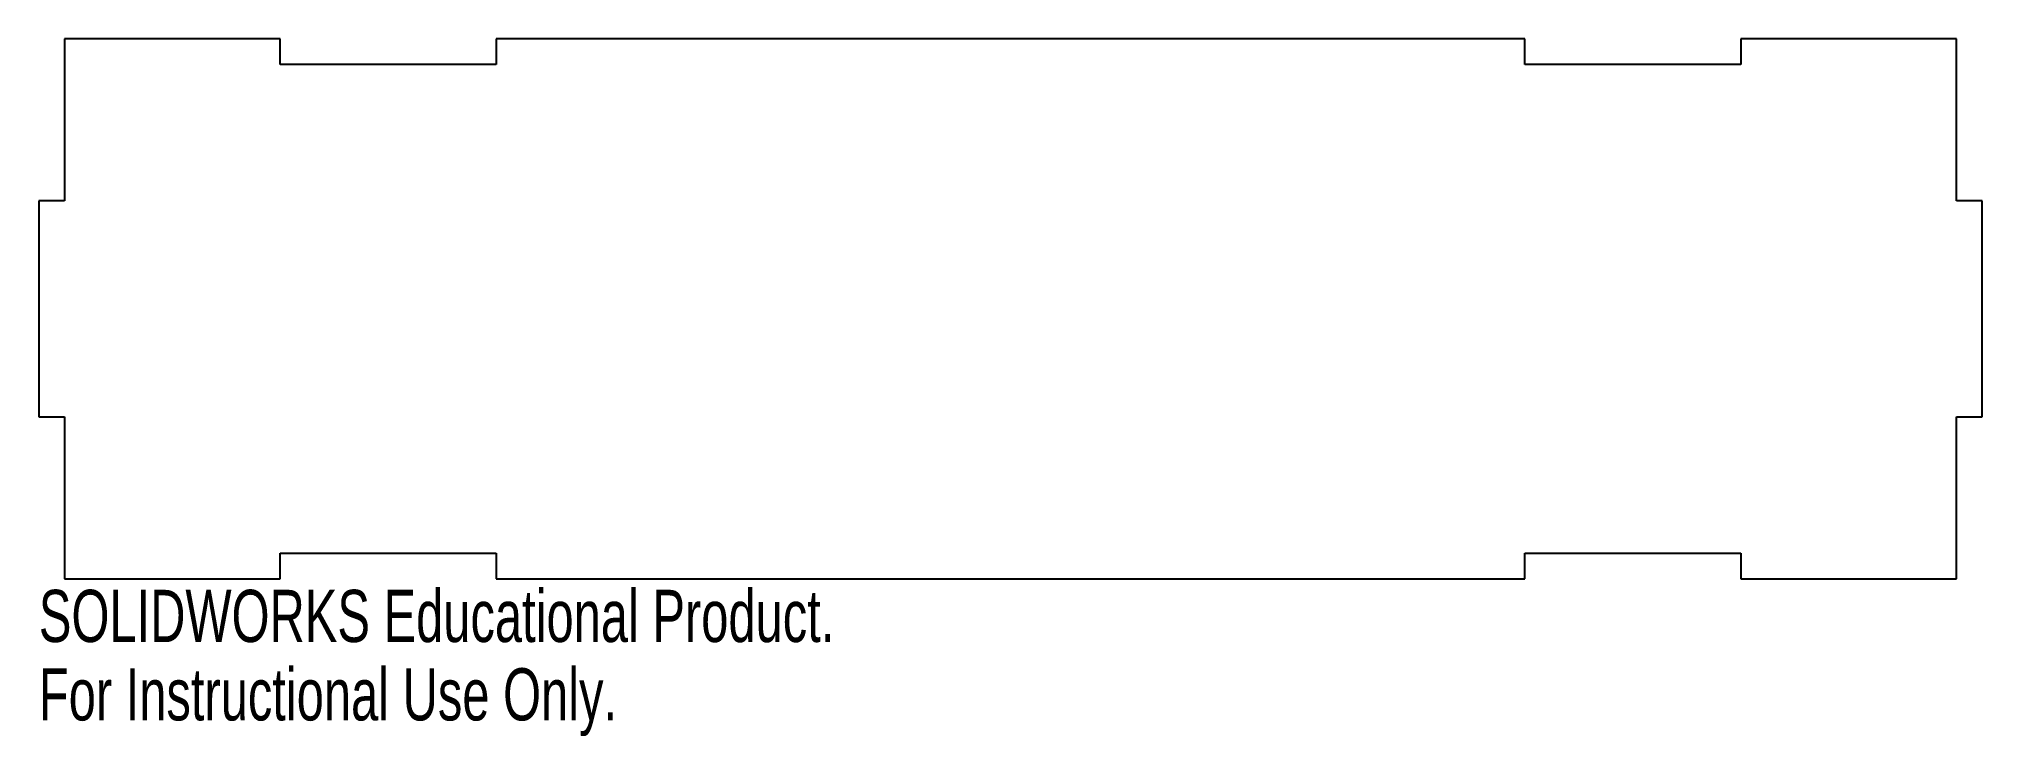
# Model space of a CAD drawing. Header units: millimetres. Extents: x -50 to 130, y 14 to 79.
import ezdxf

# ---------------------------------------------------------------- set-up
doc = ezdxf.new("R2010")
doc.units = ezdxf.units.MM
doc.styles.add('SLDTEXTSTYLE0', font='TXT', dxfattribs={"width": 0.7})

msp = doc.modelspace()

# ---------------------------------------------------------------- linework, layer by layer
at = {"color": 7, "linetype": 'Continuous', "lineweight": 25}
for p, q in [((-47.41, 79), (-47.41, 64)), ((-27.41, 79), (-47.41, 79)), ((-27.41, 76.64), (-27.41, 79)), ((87.87, 79), (-7.41, 79)), ((-7.41, 79), (-7.41, 76.64)), ((87.87, 76.64), (87.87, 79)), ((127.87, 79), (107.87, 79)), ((107.87, 79), (107.87, 76.64)), ((127.87, 64), (127.87, 79)), ((-7.41, 76.64), (-27.41, 76.64)), ((107.87, 76.64), (87.87, 76.64)), ((-47.41, 64), (-49.77, 64)), ((-49.77, 64), (-49.77, 44)), ((130.23, 64), (127.87, 64)), ((130.23, 44), (130.23, 64)), ((-49.77, 44), (-47.41, 44)), ((-47.41, 44), (-47.41, 29)), ((127.87, 29), (127.87, 44)), ((127.87, 44), (130.23, 44)), ((-27.41, 29), (-27.41, 31.37)), ((-27.41, 31.37), (-7.41, 31.37)), ((-7.41, 31.37), (-7.41, 29)), ((87.87, 29), (87.87, 31.37)), ((87.87, 31.37), (107.87, 31.37)), ((107.87, 31.37), (107.87, 29)), ((-47.41, 29), (-27.41, 29)), ((-7.41, 29), (87.87, 29)), ((107.87, 29), (127.87, 29))]:
    msp.add_line(p, q, dxfattribs=at)

# ---------------------------------------------------------------- texts
at = {"color": 7, "linetype": 'Continuous', "char_height": 4.8336, "attachment_point": 1, "style": 'SLDTEXTSTYLE0'}
for s, insert in [('SOLIDWORKS Educational Product.', (-49.77, 27.99)), ('For Instructional Use Only.', (-49.77, 20.73))]:
    msp.add_mtext(s, dxfattribs=dict(at, insert=insert))

doc.saveas('drawing.dxf')
